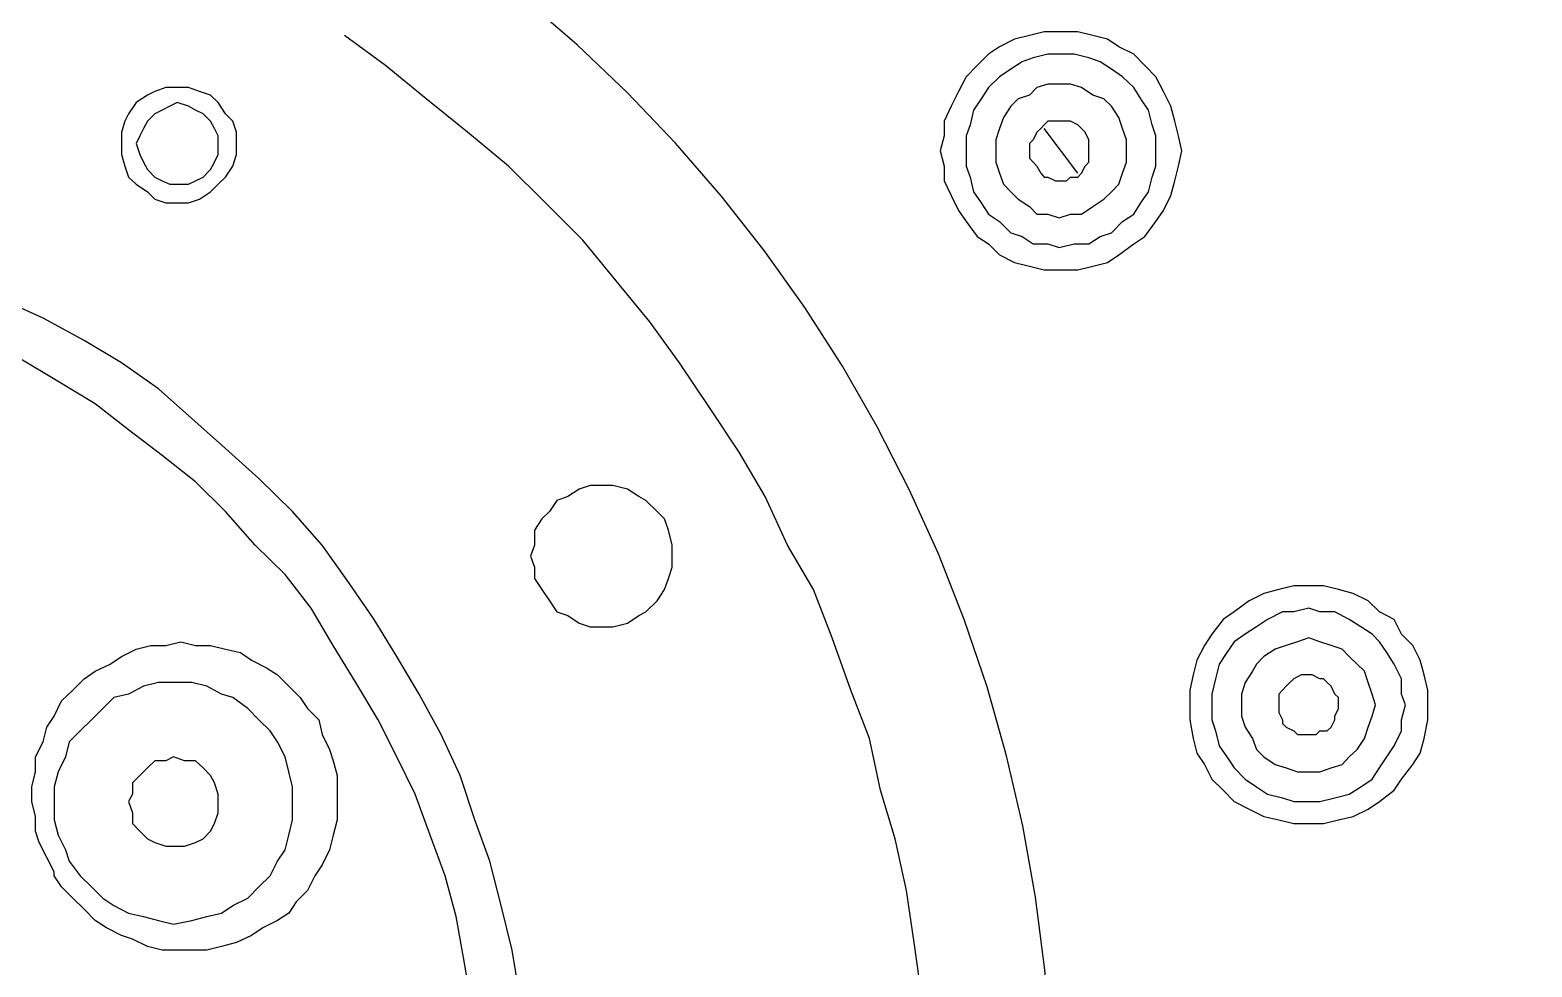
# Model space of a CAD drawing. Extents: x 468514 to 728049, y -74127 to 69080.
# Drawn here: x 555813.79 to 555835.39, y -68580.81 to -68567.34 of the extents above; entities that cross this region are included whole.
import ezdxf

# ---------------------------------------------------------------- set-up
doc = ezdxf.new("R2010")
doc.units = 0
doc.header["$LTSCALE"] = 500
doc.header["$MEASUREMENT"] = 0
doc.linetypes.add('HIDDEN2', pattern=[0.1875, 0.125, -0.0625])
for name, color, linetype in [('E 立面填充', 250, 'Continuous'), ('E 立面标注尺寸', 9, 'Continuous'), ('L-立面家具、洁具', 153, 'Continuous')]:
    doc.layers.add(name, color=color, linetype=linetype)
doc.styles.add('PDC DIM', font='PMingLiU-ExtB.ttf', dxfattribs={"width": 0.85})
doc.dimstyles.new('PDC-A2', dxfattribs={"dimscale": 0, "dimtxt": 2.5, "dimasz": 1, "dimexe": 1, "dimexo": 1, "dimgap": 0.7, "dimtad": 1, "dimdec": 0, "dimtxsty": 'PDC DIM', "dimblk": 'ARCHTICK', "dimcen": 1, "dimdle": 1, "dimclrd": 8, "dimclre": 8, "dimclrt": 9, "dimadec": 0, "dimazin": 0, "dimtfac": 1, "dimtdec": 0, "dimtix": 1, "dimtmove": 2, "dimatfit": 3, "dimldrblk": 'PDC A2 T R', "dimfxl": 10, "dimfxlon": 1, "dimarcsym": 0})

# ---------------------------------------------------------------- blocks, each defined once
blk = doc.blocks.new('A$C2F8A30B2')
at = {"linetype": 'HIDDEN2', "lineweight": -2, "ltscale": 20}
for p, q in [((64.042, 844.302), (64.254, 844.356)), ((64.254, 844.356), (64.469, 844.409)), ((64.469, 844.409), (64.737, 844.409)), ((64.737, 844.409), (64.952, 844.409)), ((64.952, 844.409), (65.166, 844.356)), ((65.166, 844.356), (65.381, 844.302)), ((74.425, 843.927), (75.013, 844.356)), ((63.667, 844.087), (63.882, 844.192)), ((63.882, 844.192), (64.042, 844.302)), ((65.381, 844.302), (65.596, 844.192)), ((65.596, 844.192), (65.754, 844.087)), ((63.347, 843.764), (63.507, 843.927)), ((63.507, 843.927), (63.667, 844.087)), ((63.987, 843.874), (64.149, 843.979)), ((64.149, 843.979), (64.311, 844.036)), ((64.311, 844.036), (64.522, 844.087)), ((64.522, 844.087), (64.737, 844.087)), ((64.737, 844.087), (64.899, 844.087)), ((64.899, 844.087), (65.112, 844.036)), ((65.112, 844.036), (65.272, 843.979)), ((65.272, 843.979), (65.434, 843.874)), ((65.754, 844.087), (65.916, 843.927)), ((65.916, 843.927), (66.076, 843.764)), ((73.838, 843.444), (74.425, 843.927)), ((63.237, 843.552), (63.347, 843.764)), ((63.667, 843.607), (63.827, 843.764)), ((63.827, 843.764), (63.987, 843.874)), ((65.434, 843.874), (65.596, 843.764)), ((65.596, 843.764), (65.754, 843.607)), ((66.076, 843.764), (66.184, 843.552)), ((63.132, 843.341), (63.237, 843.552)), ((63.562, 843.444), (63.667, 843.607)), ((64.094, 843.444), (64.254, 843.497)), ((64.254, 843.497), (64.417, 843.607)), ((64.417, 843.607), (64.577, 843.659)), ((64.577, 843.659), (64.737, 843.659)), ((64.737, 843.659), (64.899, 843.659)), ((64.899, 843.659), (65.059, 843.607)), ((65.059, 843.607), (65.166, 843.497)), ((65.166, 843.497), (65.326, 843.444)), ((65.754, 843.607), (65.861, 843.444)), ((66.184, 843.552), (66.291, 843.341)), ((76.832, 843.392), (76.94, 843.497)), ((76.94, 843.497), (77.098, 843.552)), ((77.098, 843.552), (77.258, 843.607)), ((77.258, 843.607), (77.422, 843.607)), ((77.422, 843.607), (77.582, 843.607)), ((77.582, 843.607), (77.742, 843.552)), ((77.742, 843.552), (77.847, 843.497)), ((77.847, 843.497), (78.008, 843.392)), ((63.077, 843.126), (63.132, 843.341)), ((63.399, 843.072), (63.452, 843.284)), ((63.452, 843.284), (63.562, 843.444)), ((63.882, 843.177), (63.987, 843.341)), ((63.987, 843.341), (64.094, 843.444)), ((65.326, 843.444), (65.434, 843.341)), ((65.434, 843.341), (65.539, 843.177)), ((65.861, 843.444), (65.969, 843.284)), ((65.969, 843.284), (66.019, 843.072)), ((66.291, 843.341), (66.394, 843.126)), ((73.246, 842.966), (73.838, 843.444)), ((76.725, 843.23), (76.832, 843.392)), ((77.047, 843.23), (77.155, 843.284)), ((77.155, 843.284), (77.258, 843.341)), ((77.258, 843.341), (77.422, 843.392)), ((77.422, 843.392), (77.527, 843.341)), ((77.527, 843.341), (77.635, 843.284)), ((77.635, 843.284), (77.742, 843.23)), ((78.008, 843.392), (78.117, 843.23)), ((63.024, 842.912), (63.077, 843.126)), ((63.347, 842.912), (63.399, 843.072)), ((63.827, 843.019), (63.882, 843.177)), ((64.417, 843.019), (64.469, 843.072)), ((64.469, 843.072), (64.577, 843.126)), ((64.577, 843.126), (64.631, 843.126)), ((64.631, 843.126), (64.737, 843.126)), ((64.737, 843.126), (64.789, 843.126)), ((64.789, 843.126), (64.899, 843.126)), ((64.899, 843.126), (64.952, 843.072)), ((64.952, 843.072), (65.004, 843.019)), ((65.539, 843.177), (65.596, 843.019)), ((66.019, 843.072), (66.076, 842.912)), ((66.394, 843.126), (66.394, 842.912)), ((76.565, 842.966), (76.618, 843.126)), ((76.618, 843.126), (76.725, 843.23)), ((76.885, 843.019), (76.94, 843.126)), ((76.94, 843.126), (77.047, 843.23)), ((77.742, 843.23), (77.847, 843.126)), ((77.847, 843.126), (77.902, 843.019)), ((78.117, 843.23), (78.172, 843.126)), ((78.172, 843.126), (78.222, 842.966)), ((62.974, 842.697), (63.024, 842.912)), ((63.347, 842.697), (63.347, 842.912)), ((63.772, 842.857), (63.827, 843.019)), ((63.772, 842.697), (63.772, 842.857)), ((64.311, 842.857), (64.364, 842.966)), ((64.311, 842.804), (64.311, 842.857)), ((64.364, 842.966), (64.417, 843.019)), ((64.469, 842.377), (64.952, 843.019)), ((65.004, 843.019), (65.059, 842.966)), ((65.059, 842.966), (65.112, 842.857)), ((65.112, 842.857), (65.166, 842.804)), ((65.596, 843.019), (65.647, 842.857)), ((65.647, 842.857), (65.647, 842.697)), ((66.076, 842.912), (66.076, 842.697)), ((66.394, 842.912), (66.449, 842.697)), ((72.658, 842.48), (73.246, 842.966)), ((76.565, 842.804), (76.565, 842.966)), ((76.832, 842.912), (76.885, 843.019)), ((76.832, 842.804), (76.832, 842.912)), ((77.902, 843.019), (77.957, 842.912)), ((77.957, 842.912), (78.008, 842.804)), ((78.222, 842.966), (78.222, 842.804)), ((63.024, 842.48), (62.974, 842.697)), ((62.974, 842.697), (62.974, 842.697)), ((63.347, 842.48), (63.347, 842.697)), ((63.347, 842.697), (63.347, 842.697)), ((63.772, 842.537), (63.772, 842.697)), ((63.772, 842.697), (63.772, 842.697)), ((64.311, 842.697), (64.311, 842.804)), ((64.311, 842.644), (64.311, 842.697)), ((64.311, 842.537), (64.311, 842.644)), ((65.166, 842.804), (65.166, 842.697)), ((65.166, 842.697), (65.166, 842.592)), ((65.647, 842.697), (65.647, 842.537)), ((66.076, 842.697), (66.076, 842.48)), ((66.449, 842.697), (66.394, 842.48)), ((76.565, 842.644), (76.565, 842.804)), ((76.565, 842.804), (76.565, 842.804)), ((76.618, 842.48), (76.565, 842.644)), ((76.832, 842.644), (76.832, 842.804)), ((76.832, 842.804), (76.832, 842.804)), ((76.885, 842.537), (76.832, 842.644)), ((77.957, 842.644), (77.902, 842.537)), ((78.008, 842.804), (77.957, 842.644)), ((78.222, 842.644), (78.172, 842.48)), ((78.222, 842.804), (78.222, 842.644)), ((63.077, 842.269), (63.024, 842.48)), ((63.399, 842.322), (63.347, 842.48)), ((63.827, 842.377), (63.772, 842.537)), ((64.364, 842.48), (64.311, 842.537)), ((64.417, 842.377), (64.364, 842.48)), ((65.059, 842.48), (65.004, 842.377)), ((65.112, 842.537), (65.059, 842.48)), ((65.166, 842.592), (65.112, 842.537)), ((65.647, 842.537), (65.596, 842.377)), ((66.076, 842.48), (66.019, 842.322)), ((66.394, 842.48), (66.394, 842.269)), ((72.123, 841.949), (72.658, 842.48)), ((76.725, 842.322), (76.618, 842.48)), ((76.94, 842.431), (76.885, 842.537)), ((77.047, 842.322), (76.94, 842.431)), ((77.847, 842.431), (77.742, 842.322)), ((77.902, 842.537), (77.847, 842.431)), ((78.172, 842.48), (78.117, 842.322)), ((63.132, 842.054), (63.077, 842.269)), ((63.452, 842.109), (63.399, 842.322)), ((63.882, 842.217), (63.827, 842.377)), ((63.987, 842.109), (63.882, 842.217)), ((64.469, 842.322), (64.417, 842.377)), ((64.577, 842.322), (64.469, 842.322)), ((64.631, 842.269), (64.577, 842.322)), ((64.737, 842.269), (64.631, 842.269)), ((64.789, 842.269), (64.737, 842.269)), ((64.899, 842.322), (64.789, 842.269)), ((64.952, 842.322), (64.899, 842.322)), ((65.004, 842.377), (64.952, 842.322)), ((65.539, 842.217), (65.434, 842.109)), ((65.596, 842.377), (65.539, 842.217)), ((66.019, 842.322), (65.969, 842.109)), ((66.394, 842.269), (66.291, 842.054)), ((76.832, 842.217), (76.725, 842.322)), ((76.94, 842.109), (76.832, 842.217)), ((77.155, 842.269), (77.047, 842.322)), ((77.258, 842.217), (77.155, 842.269)), ((77.422, 842.217), (77.258, 842.217)), ((77.527, 842.217), (77.422, 842.217)), ((77.635, 842.269), (77.527, 842.217)), ((77.742, 842.322), (77.635, 842.269)), ((78.008, 842.217), (77.847, 842.109)), ((78.117, 842.322), (78.008, 842.217)), ((63.237, 841.84), (63.132, 842.054)), ((63.562, 841.949), (63.452, 842.109)), ((64.094, 842.004), (63.987, 842.109)), ((64.254, 841.897), (64.094, 842.004)), ((65.326, 842.004), (65.166, 841.897)), ((65.434, 842.109), (65.326, 842.004)), ((65.969, 842.109), (65.861, 841.949)), ((66.291, 842.054), (66.184, 841.84)), ((77.098, 842.004), (76.94, 842.109)), ((77.258, 841.949), (77.098, 842.004)), ((77.742, 842.004), (77.582, 841.949)), ((77.847, 842.109), (77.742, 842.004)), ((63.347, 841.682), (63.237, 841.84)), ((63.667, 841.787), (63.562, 841.949)), ((63.827, 841.682), (63.667, 841.787)), ((64.417, 841.787), (64.254, 841.897)), ((64.577, 841.787), (64.417, 841.787)), ((64.737, 841.736), (64.577, 841.787)), ((64.899, 841.787), (64.737, 841.736)), ((65.059, 841.787), (64.899, 841.787)), ((65.166, 841.897), (65.059, 841.787)), ((65.754, 841.787), (65.596, 841.682)), ((65.861, 841.949), (65.754, 841.787)), ((66.184, 841.84), (66.076, 841.682)), ((71.588, 841.416), (72.123, 841.949)), ((77.422, 841.949), (77.258, 841.949)), ((77.582, 841.949), (77.422, 841.949)), ((63.507, 841.467), (63.347, 841.682)), ((63.987, 841.519), (63.827, 841.682)), ((65.596, 841.682), (65.434, 841.519)), ((66.076, 841.682), (65.916, 841.467)), ((63.667, 841.362), (63.507, 841.467)), ((63.882, 841.202), (63.667, 841.362)), ((64.149, 841.467), (63.987, 841.519)), ((64.311, 841.362), (64.149, 841.467)), ((64.522, 841.362), (64.311, 841.362)), ((64.737, 841.309), (64.522, 841.362)), ((64.899, 841.362), (64.737, 841.309)), ((65.112, 841.362), (64.899, 841.362)), ((65.272, 841.467), (65.112, 841.362)), ((65.434, 841.519), (65.272, 841.467)), ((65.754, 841.362), (65.596, 841.202)), ((65.916, 841.467), (65.754, 841.362)), ((71.106, 840.827), (71.588, 841.416)), ((64.042, 841.092), (63.882, 841.202)), ((65.596, 841.202), (65.381, 841.092)), ((64.254, 841.041), (64.042, 841.092)), ((64.469, 840.987), (64.254, 841.041)), ((64.737, 840.987), (64.469, 840.987)), ((64.952, 840.987), (64.737, 840.987)), ((65.166, 841.041), (64.952, 840.987)), ((65.381, 841.092), (65.166, 841.041)), ((70.626, 840.241), (71.106, 840.827)), ((79.347, 840.292), (79.937, 840.559)), ((70.196, 839.651), (70.626, 840.241)), ((78.757, 839.972), (79.347, 840.292)), ((78.222, 839.651), (78.757, 839.972)), ((69.766, 839.009), (70.196, 839.651)), ((77.687, 839.277), (78.222, 839.651)), ((79.132, 839.382), (79.669, 839.702)), ((78.597, 839.062), (79.132, 839.382)), ((77.207, 838.851), (77.687, 839.277)), ((69.341, 838.367), (69.766, 839.009)), ((78.117, 838.687), (78.597, 839.062)), ((76.725, 838.419), (77.207, 838.851)), ((77.635, 838.316), (78.117, 838.687)), ((68.966, 837.727), (69.341, 838.367)), ((76.245, 837.99), (76.725, 838.419)), ((77.155, 837.941), (77.635, 838.316)), ((70.946, 837.834), (71.158, 837.889)), ((71.158, 837.889), (71.318, 837.889)), ((71.318, 837.889), (71.481, 837.889)), ((71.481, 837.889), (71.641, 837.834)), ((75.762, 837.514), (76.245, 837.99)), ((76.725, 837.514), (77.155, 837.941)), ((68.644, 837.029), (68.966, 837.727)), ((70.516, 837.514), (70.68, 837.672)), ((70.68, 837.672), (70.783, 837.727)), ((70.783, 837.727), (70.946, 837.834)), ((71.641, 837.834), (71.801, 837.727)), ((71.801, 837.727), (71.963, 837.672)), ((71.963, 837.672), (72.068, 837.514)), ((70.411, 837.406), (70.516, 837.514)), ((72.068, 837.514), (72.176, 837.406)), ((75.333, 837.029), (75.762, 837.514)), ((76.297, 837.029), (76.725, 837.514)), ((70.303, 837.029), (70.354, 837.244)), ((70.354, 837.244), (70.411, 837.406)), ((72.176, 837.406), (72.283, 837.244)), ((72.283, 837.244), (72.283, 837.029)), ((68.269, 836.391), (68.644, 837.029)), ((70.303, 836.871), (70.303, 837.029)), ((72.283, 837.029), (72.338, 836.871)), ((74.958, 836.499), (75.333, 837.029)), ((75.868, 836.606), (76.297, 837.029)), ((70.303, 836.711), (70.303, 836.871)), ((70.303, 836.871), (70.303, 836.871)), ((72.338, 836.871), (72.283, 836.711)), ((70.354, 836.551), (70.303, 836.711)), ((72.283, 836.711), (72.283, 836.551)), ((75.495, 836.124), (75.868, 836.606)), ((60.51, 836.336), (60.722, 836.391)), ((60.722, 836.391), (60.937, 836.444)), ((60.937, 836.444), (61.15, 836.444)), ((61.15, 836.444), (61.365, 836.444)), ((61.365, 836.444), (61.58, 836.391)), ((61.58, 836.391), (61.794, 836.336)), ((68.003, 835.696), (68.269, 836.391)), ((70.411, 836.391), (70.354, 836.551)), ((70.516, 836.229), (70.411, 836.391)), ((72.176, 836.391), (72.068, 836.229)), ((72.283, 836.551), (72.176, 836.391)), ((74.587, 835.962), (74.958, 836.499)), ((60.135, 836.069), (60.295, 836.229)), ((60.295, 836.229), (60.51, 836.336)), ((61.794, 836.336), (62.009, 836.229)), ((62.009, 836.229), (62.224, 836.069)), ((70.68, 836.069), (70.516, 836.229)), ((72.068, 836.229), (71.963, 836.069)), ((59.817, 835.751), (59.92, 835.962)), ((59.92, 835.962), (60.135, 836.069)), ((60.402, 835.854), (60.567, 835.962)), ((60.567, 835.962), (60.777, 836.069)), ((60.777, 836.069), (60.992, 836.069)), ((60.992, 836.069), (61.15, 836.124)), ((61.15, 836.124), (61.365, 836.069)), ((61.365, 836.069), (61.527, 836.069)), ((61.527, 836.069), (61.742, 835.962)), ((61.742, 835.962), (61.9, 835.854)), ((62.224, 836.069), (62.382, 835.962)), ((62.382, 835.962), (62.544, 835.751)), ((70.783, 836.016), (70.68, 836.069)), ((70.946, 835.909), (70.783, 836.016)), ((71.801, 836.016), (71.641, 835.909)), ((71.963, 836.069), (71.801, 836.016)), ((74.263, 835.431), (74.587, 835.962)), ((75.175, 835.587), (75.495, 836.124)), ((59.652, 835.587), (59.817, 835.751)), ((60.135, 835.641), (60.24, 835.751)), ((60.24, 835.751), (60.402, 835.854)), ((61.9, 835.854), (62.062, 835.751)), ((62.062, 835.751), (62.224, 835.641)), ((62.544, 835.751), (62.647, 835.587)), ((71.158, 835.854), (70.946, 835.909)), ((71.318, 835.854), (71.158, 835.854)), ((71.481, 835.854), (71.318, 835.854)), ((71.641, 835.909), (71.481, 835.854)), ((59.547, 835.374), (59.652, 835.587)), ((60.027, 835.484), (60.135, 835.641)), ((60.567, 835.431), (60.67, 835.536)), ((60.67, 835.536), (60.83, 835.587)), ((60.83, 835.587), (60.992, 835.641)), ((60.992, 835.641), (61.15, 835.696)), ((61.15, 835.696), (61.312, 835.641)), ((61.312, 835.641), (61.474, 835.587)), ((61.474, 835.587), (61.634, 835.536)), ((61.634, 835.536), (61.794, 835.431)), ((62.224, 835.641), (62.329, 835.484)), ((62.647, 835.587), (62.759, 835.374)), ((67.734, 834.946), (68.003, 835.696)), ((74.85, 835.054), (75.175, 835.587)), ((76.725, 835.536), (76.51, 835.484)), ((76.94, 835.587), (76.725, 835.536)), ((77.155, 835.587), (76.94, 835.587)), ((77.367, 835.641), (77.155, 835.587)), ((77.582, 835.587), (77.367, 835.641)), ((77.797, 835.587), (77.582, 835.587)), ((78.008, 835.536), (77.797, 835.587)), ((78.222, 835.431), (78.008, 835.536)), ((59.49, 835.164), (59.547, 835.374)), ((59.817, 835.109), (59.92, 835.319)), ((59.92, 835.319), (60.027, 835.484)), ((60.35, 835.216), (60.455, 835.319)), ((60.455, 835.319), (60.567, 835.431)), ((61.794, 835.431), (61.9, 835.319)), ((61.9, 835.319), (61.957, 835.216)), ((62.329, 835.484), (62.439, 835.319)), ((62.439, 835.319), (62.489, 835.109)), ((62.759, 835.374), (62.812, 835.164)), ((73.941, 834.889), (74.263, 835.431)), ((76.35, 835.374), (76.135, 835.267)), ((76.51, 835.484), (76.35, 835.374)), ((78.385, 835.319), (78.222, 835.431)), ((78.597, 835.216), (78.385, 835.319)), ((59.44, 834.946), (59.49, 835.164)), ((59.817, 834.889), (59.817, 835.109)), ((60.295, 835.054), (60.35, 835.216)), ((60.885, 835.054), (60.937, 835.109)), ((60.937, 835.109), (60.992, 835.109)), ((60.992, 835.109), (61.099, 835.164)), ((61.099, 835.164), (61.205, 835.164)), ((61.205, 835.164), (61.259, 835.164)), ((61.259, 835.164), (61.365, 835.109)), ((61.365, 835.109), (61.42, 835.054)), ((61.957, 835.216), (62.062, 835.054)), ((62.489, 835.109), (62.544, 834.889)), ((62.812, 835.164), (62.862, 834.946)), ((75.977, 835.164), (75.815, 835.001)), ((76.135, 835.267), (75.977, 835.164)), ((78.757, 835.109), (78.597, 835.216)), ((78.92, 834.946), (78.757, 835.109)), ((59.44, 834.734), (59.44, 834.946)), ((59.76, 834.734), (59.817, 834.889)), ((60.19, 834.734), (60.24, 834.889)), ((60.24, 834.889), (60.295, 835.054)), ((60.722, 834.841), (60.777, 834.889)), ((60.722, 834.734), (60.722, 834.841)), ((60.777, 834.889), (60.83, 835.001)), ((60.83, 835.001), (60.885, 835.054)), ((61.42, 835.054), (61.474, 835.001)), ((61.474, 835.001), (61.527, 834.946)), ((61.527, 834.946), (61.58, 834.889)), ((61.58, 834.889), (61.58, 834.789)), ((62.062, 835.054), (62.115, 834.889)), ((62.115, 834.889), (62.115, 834.734)), ((62.544, 834.889), (62.544, 834.734)), ((62.862, 834.946), (62.862, 834.734)), ((67.466, 834.251), (67.734, 834.946)), ((73.623, 834.306), (73.941, 834.889)), ((74.53, 834.519), (74.85, 835.054)), ((75.653, 834.841), (75.548, 834.681)), ((75.815, 835.001), (75.653, 834.841)), ((76.405, 834.681), (76.618, 834.841)), ((76.618, 834.841), (76.78, 834.889)), ((76.78, 834.889), (76.995, 835.001)), ((76.995, 835.001), (77.207, 835.054)), ((77.207, 835.054), (77.473, 835.054)), ((77.473, 835.054), (77.687, 835.054)), ((77.687, 835.054), (77.902, 835.001)), ((77.902, 835.001), (78.117, 834.889)), ((78.117, 834.889), (78.332, 834.841)), ((78.332, 834.841), (78.49, 834.681)), ((79.082, 834.789), (78.92, 834.946)), ((59.44, 834.519), (59.44, 834.734)), ((59.44, 834.734), (59.44, 834.734)), ((59.817, 834.519), (59.76, 834.734)), ((59.76, 834.734), (59.76, 834.734)), ((60.24, 834.572), (60.19, 834.734)), ((60.19, 834.734), (60.19, 834.734)), ((60.722, 834.681), (60.722, 834.734)), ((60.777, 834.572), (60.722, 834.681)), ((61.58, 834.626), (61.527, 834.519)), ((61.58, 834.789), (61.58, 834.681)), ((61.58, 834.681), (61.58, 834.626)), ((62.115, 834.734), (62.115, 834.572)), ((62.544, 834.734), (62.544, 834.519)), ((62.862, 834.734), (62.862, 834.519)), ((75.548, 834.681), (75.385, 834.519)), ((76.245, 834.519), (76.405, 834.681)), ((78.49, 834.681), (78.652, 834.519)), ((79.187, 834.572), (79.082, 834.789)), ((59.49, 834.251), (59.44, 834.519)), ((59.817, 834.359), (59.817, 834.519)), ((60.295, 834.414), (60.24, 834.572)), ((60.35, 834.251), (60.295, 834.414)), ((60.777, 834.519), (60.777, 834.572)), ((60.83, 834.414), (60.777, 834.519)), ((60.885, 834.359), (60.83, 834.414)), ((61.474, 834.414), (61.365, 834.359)), ((61.527, 834.466), (61.474, 834.414)), ((61.527, 834.519), (61.527, 834.466)), ((62.062, 834.414), (61.957, 834.251)), ((62.115, 834.572), (62.062, 834.414)), ((62.544, 834.519), (62.489, 834.359)), ((62.862, 834.519), (62.812, 834.251)), ((74.263, 833.986), (74.53, 834.519)), ((75.385, 834.519), (75.333, 834.306)), ((76.083, 834.359), (76.245, 834.519)), ((78.652, 834.519), (78.812, 834.359)), ((79.292, 834.414), (79.187, 834.572)), ((79.347, 834.201), (79.292, 834.414)), ((59.547, 834.041), (59.49, 834.251)), ((59.92, 834.144), (59.817, 834.359)), ((60.455, 834.094), (60.35, 834.251)), ((60.992, 834.359), (60.885, 834.359)), ((61.045, 834.306), (60.992, 834.359)), ((61.15, 834.306), (61.045, 834.306)), ((61.205, 834.306), (61.15, 834.306)), ((61.312, 834.306), (61.205, 834.306)), ((61.365, 834.359), (61.312, 834.306)), ((61.957, 834.251), (61.9, 834.094)), ((62.489, 834.359), (62.439, 834.144)), ((62.812, 834.251), (62.759, 834.041)), ((67.308, 833.506), (67.466, 834.251)), ((73.353, 833.719), (73.623, 834.306)), ((75.333, 834.306), (75.228, 834.094)), ((75.868, 833.986), (75.977, 834.201)), ((75.977, 834.201), (76.083, 834.359)), ((78.812, 834.359), (78.972, 834.201)), ((78.972, 834.201), (79.025, 833.986)), ((79.455, 833.986), (79.347, 834.201)), ((59.652, 833.877), (59.547, 834.041)), ((60.027, 833.986), (59.92, 834.144)), ((60.135, 833.826), (60.027, 833.986)), ((60.567, 833.986), (60.455, 834.094)), ((60.67, 833.877), (60.567, 833.986)), ((61.794, 833.986), (61.634, 833.877)), ((61.9, 834.094), (61.794, 833.986)), ((62.329, 833.986), (62.224, 833.826)), ((62.439, 834.144), (62.329, 833.986)), ((62.759, 834.041), (62.647, 833.877)), ((73.998, 833.449), (74.263, 833.986)), ((75.228, 834.094), (75.175, 833.929)), ((75.815, 833.771), (75.868, 833.986)), ((77.313, 833.929), (77.473, 833.986)), ((77.473, 833.986), (77.582, 833.929)), ((79.025, 833.986), (79.132, 833.771)), ((79.455, 833.771), (79.455, 833.986)), ((59.817, 833.664), (59.652, 833.877)), ((60.24, 833.664), (60.135, 833.826)), ((60.83, 833.826), (60.67, 833.877)), ((60.992, 833.771), (60.83, 833.826)), ((61.15, 833.771), (60.992, 833.771)), ((61.312, 833.771), (61.15, 833.771)), ((61.474, 833.826), (61.312, 833.771)), ((61.634, 833.877), (61.474, 833.826)), ((62.224, 833.826), (62.062, 833.664)), ((62.647, 833.877), (62.544, 833.664)), ((75.175, 833.929), (75.118, 833.719)), ((75.762, 833.556), (75.815, 833.771)), ((76.94, 833.719), (77.047, 833.826)), ((77.047, 833.826), (77.155, 833.929)), ((77.155, 833.929), (77.313, 833.929)), ((77.582, 833.929), (77.742, 833.929)), ((77.742, 833.929), (77.847, 833.826)), ((77.847, 833.826), (77.957, 833.719)), ((79.132, 833.771), (79.187, 833.556)), ((79.507, 833.556), (79.455, 833.771)), ((59.92, 833.506), (59.817, 833.664)), ((60.402, 833.556), (60.24, 833.664)), ((60.567, 833.449), (60.402, 833.556)), ((61.9, 833.556), (61.742, 833.449)), ((62.062, 833.664), (61.9, 833.556)), ((62.544, 833.664), (62.382, 833.506)), ((73.138, 833.081), (73.353, 833.719)), ((75.118, 833.719), (75.118, 833.506)), ((75.762, 833.344), (75.762, 833.556)), ((76.832, 833.449), (76.885, 833.611)), ((76.885, 833.611), (76.94, 833.719)), ((77.957, 833.719), (78.06, 833.611)), ((78.06, 833.611), (78.06, 833.449)), ((79.187, 833.556), (79.187, 833.344)), ((79.507, 833.344), (79.507, 833.556)), ((60.135, 833.344), (59.92, 833.506)), ((60.295, 833.236), (60.135, 833.344)), ((60.777, 833.399), (60.567, 833.449)), ((60.992, 833.344), (60.777, 833.399)), ((61.15, 833.344), (60.992, 833.344)), ((61.365, 833.344), (61.15, 833.344)), ((61.527, 833.399), (61.365, 833.344)), ((61.742, 833.449), (61.527, 833.399)), ((62.224, 833.344), (62.009, 833.236)), ((62.382, 833.506), (62.224, 833.344)), ((67.094, 832.809), (67.308, 833.506)), ((73.783, 832.861), (73.998, 833.449)), ((75.118, 833.506), (75.118, 833.291)), ((75.762, 833.081), (75.762, 833.344)), ((75.762, 833.344), (75.762, 833.344)), ((76.832, 833.344), (76.832, 833.449)), ((76.832, 833.182), (76.832, 833.344)), ((76.832, 833.344), (76.832, 833.344)), ((78.06, 833.449), (78.117, 833.344)), ((78.117, 833.344), (78.06, 833.182)), ((79.187, 833.344), (79.187, 833.081)), ((79.455, 833.129), (79.507, 833.344)), ((60.51, 833.129), (60.295, 833.236)), ((60.722, 833.081), (60.51, 833.129)), ((61.794, 833.129), (61.58, 833.081)), ((62.009, 833.236), (61.794, 833.129)), ((75.118, 833.291), (75.118, 833.081)), ((76.885, 833.026), (76.832, 833.182)), ((78.06, 833.182), (78.06, 833.026)), ((79.455, 832.916), (79.455, 833.129)), ((60.937, 833.026), (60.722, 833.081)), ((61.15, 833.026), (60.937, 833.026)), ((61.365, 833.026), (61.15, 833.026)), ((61.58, 833.081), (61.365, 833.026)), ((72.925, 832.487), (73.138, 833.081)), ((75.118, 833.081), (75.175, 832.861)), ((75.815, 832.861), (75.762, 833.081)), ((76.94, 832.916), (76.885, 833.026)), ((77.047, 832.809), (76.94, 832.916)), ((77.957, 832.916), (77.847, 832.809)), ((78.06, 833.026), (77.957, 832.916)), ((79.187, 833.081), (79.132, 832.861)), ((79.402, 832.756), (79.455, 832.916)), ((66.934, 832.063), (67.094, 832.809)), ((73.568, 832.276), (73.783, 832.861)), ((75.175, 832.861), (75.228, 832.651)), ((75.868, 832.651), (75.815, 832.861)), ((77.155, 832.756), (77.047, 832.809)), ((77.313, 832.704), (77.155, 832.756)), ((77.473, 832.704), (77.313, 832.704)), ((77.582, 832.704), (77.473, 832.704)), ((77.742, 832.756), (77.582, 832.704)), ((77.847, 832.809), (77.742, 832.756)), ((79.132, 832.861), (79.025, 832.651)), ((79.292, 832.541), (79.402, 832.756)), ((72.763, 831.849), (72.925, 832.487)), ((75.228, 832.651), (75.333, 832.434)), ((75.977, 832.487), (75.868, 832.651)), ((76.083, 832.276), (75.977, 832.487)), ((78.972, 832.487), (78.812, 832.276)), ((79.025, 832.651), (78.972, 832.487)), ((79.187, 832.331), (79.292, 832.541)), ((73.408, 831.691), (73.568, 832.276)), ((75.333, 832.434), (75.44, 832.276)), ((75.44, 832.276), (75.548, 832.063)), ((76.245, 832.116), (76.083, 832.276)), ((78.812, 832.276), (78.652, 832.116)), ((79.082, 832.116), (79.187, 832.276)), ((79.187, 832.276), (79.187, 832.331)), ((79.187, 832.331), (79.187, 832.331)), ((66.824, 831.316), (66.934, 832.063)), ((75.548, 832.063), (75.71, 831.901)), ((76.405, 831.954), (76.245, 832.116)), ((78.652, 832.116), (78.49, 831.954)), ((78.92, 831.954), (79.082, 832.116)), ((72.605, 831.206), (72.763, 831.849)), ((75.71, 831.901), (75.815, 831.739)), ((76.618, 831.849), (76.405, 831.954)), ((76.78, 831.739), (76.618, 831.849)), ((78.332, 831.849), (78.117, 831.739)), ((78.49, 831.954), (78.332, 831.849)), ((78.757, 831.794), (78.92, 831.954)), ((73.303, 831.101), (73.408, 831.691)), ((75.815, 831.739), (75.977, 831.634)), ((75.977, 831.634), (76.19, 831.526)), ((76.995, 831.691), (76.78, 831.739)), ((77.207, 831.634), (76.995, 831.691)), ((77.473, 831.581), (77.207, 831.634)), ((77.687, 831.634), (77.473, 831.581)), ((77.902, 831.691), (77.687, 831.634)), ((78.117, 831.739), (77.902, 831.691)), ((78.437, 831.526), (78.597, 831.634)), ((78.597, 831.634), (78.757, 831.794)), ((76.19, 831.526), (76.35, 831.419)), ((76.35, 831.419), (76.565, 831.316)), ((78.06, 831.366), (78.222, 831.419)), ((78.222, 831.419), (78.437, 831.526)), ((66.719, 830.564), (66.824, 831.316)), ((72.498, 830.564), (72.605, 831.206)), ((76.565, 831.316), (76.78, 831.259)), ((76.78, 831.259), (76.995, 831.206)), ((76.995, 831.206), (77.207, 831.206)), ((77.207, 831.206), (77.422, 831.206)), ((77.422, 831.206), (77.635, 831.206)), ((77.635, 831.206), (77.847, 831.259)), ((77.847, 831.259), (78.06, 831.366)), ((73.193, 830.456), (73.303, 831.101))]:
    blk.add_line(p, q, dxfattribs=at)
for centre, radius in [((85.397, 828.869), 43.552), ((85.568, 828.871), 41.475), ((85.684, 828.792), 20.847)]:
    blk.add_circle(centre, radius, dxfattribs=at)
blk = doc.blocks.new('_ArchTick')
at = {"color": 0, "linetype": 'ByBlock', "const_width": 0.4}
blk.add_lwpolyline([(-0.5, -0.5), (0.5, 0.5)], dxfattribs=at)
blk = doc.blocks.new('PDC A2 T R')
at = {"color": 0, "linetype": 'ByBlock'}
blk.add_line((0, 0), (-2, 0), dxfattribs=at)
for points in [[(-2.14662, 0.88617), (-1.4913, 1.34503), (-0.6, 0), (0, 0)], [(-2.14662, -0.88617), (-1.4913, -1.34503), (-0.6, 0), (0, 0)]]:
    blk.add_solid(points, dxfattribs=at)

msp = doc.modelspace()

# ---------------------------------------------------------------- hatches: boundary and pattern name
at = {"layer": 'E 立面填充'}
h = msp.add_hatch(dxfattribs=at)
h.set_pattern_fill('_USER', color=256, scale=300, pattern_type=0)
h.set_pattern_definition([(0, (558293.3, -70526.5), (0, 300), [])])
h.paths.add_polyline_path([(558293.302, -68126.5), (557723.302, -68126.5), (557723.302, -70526.5), (558293.302, -70526.5)])
h.paths.add_polyline_path([(557723.302, -69976.5), (557073.302, -69976.5), (557073.302, -70196.5), (557723.302, -70196.5)], flags=17)
h.paths.add_polyline_path([(557723.302, -70226.5), (557073.302, -70226.5), (557073.302, -70526.5), (557723.302, -70526.5)], flags=17)
h.paths.add_polyline_path([(557073.302, -69526.5), (556333.302, -69526.5), (556333.302, -70526.5), (557073.302, -70526.5)], flags=17)
h.paths.add_polyline_path([(557723.302, -69326.5), (556333.302, -69326.5), (556333.302, -68126.5), (555453.302, -68126.5), (555453.302, -70526.5), (556283.302, -70526.5), (556283.302, -70476.5), (556302.302, -70476.5), (556302.302, -68446.5), (556298.302, -68446.5), (556298.302, -68426.5), (556318.302, -68426.5), (556318.302, -68446.5), (556314.302, -68446.5), (556314.302, -70476.5), (556333.302, -70476.5), (556333.302, -69526.5), (557073.302, -69526.5), (557073.302, -69676.5), (557369.302, -69676.5), (557369.302, -69626.095), (557369.302, -69569.5), (557370.691, -69561.622), (557369.302, -69561.622), (557369.302, -69537.649, -0.280803), (557398.302, -69517, -0.280797), (557427.302, -69537.648), (557427.302, -69561.622), (557425.912, -69561.622), (557427.302, -69569.5), (557427.302, -69626.095), (557427.302, -69676.5), (557723.302, -69676.5)])
h.paths.add_polyline_path([(557384.673, -69510.925, -0.167186), (557411.942, -69510.929, -0.717696), (557411.942, -69514.719, -0.167186), (557384.673, -69514.722, -0.722273)], flags=16)
h.paths.add_polyline_path([(557073.302, -68126.5), (556333.302, -68126.5), (556333.302, -69276.5), (557073.302, -69276.5)], flags=17)
h = msp.add_hatch(dxfattribs=at)
h.set_pattern_fill('_USER', color=256, scale=600, angle=90, pattern_type=0)
h.set_pattern_definition([(90, (558293.3, -70526.5), (-600, 4e-14), [])])
h.paths.add_polyline_path([(557073.302, -69526.5), (556333.302, -69526.5), (556333.302, -70526.5), (557073.302, -70526.5)], flags=17)
h.paths.add_polyline_path([(557073.302, -69276.5), (556333.302, -69276.5), (556333.302, -69326.5), (557073.302, -69326.5)], flags=17)
h.paths.add_polyline_path([(556302.302, -68446.5), (556298.302, -68446.5), (556298.302, -68426.5), (556318.302, -68426.5), (556318.302, -68446.5), (556314.302, -70476.5), (556333.302, -70476.5), (556333.302, -69526.5), (557073.302, -69526.5), (557073.302, -69676.5), (557369.302, -69676.5), (557369.302, -69626.095), (557427.302, -69626.095), (557427.302, -69561.622), (557425.912, -69561.622), (557427.302, -69569.5), (557427.302, -69626.095), (557427.302, -69676.5), (557623.302, -69676.5), (557723.302, -69676.5), (557723.302, -69326.5), (556333.302, -69326.5), (556333.302, -68126.5), (555453.302, -68126.5), (555453.302, -70526.5), (556283.302, -70526.5), (556283.302, -70476.5), (556302.302, -70476.5)])
h.paths.add_polyline_path([(557398.302, -69517, -0.082982), (557384.673, -69514.722, -0.53661), (557383.797, -69511.507, 0.172636), (557369.314, -69537.621, -0.280561)], flags=16)
h.paths.add_polyline_path([(557413.239, -69550.261, 0.10053), (557407.046, -69529.649, 0.588831), (557389.557, -69529.649, 0.10053), (557383.364, -69550.261, -0.912464)], flags=16)
edge = h.paths.add_edge_path(flags=16)
edge.add_ellipse((557398.302, -69551), major_axis=(15, 0), ratio=0.3, start_angle=0, end_angle=180, ccw=False)
edge.add_line((557413.302, -69551), (557413.302, -69556))
edge.add_ellipse((557398.302, -69556), major_axis=(-15, 0), ratio=0.3, start_angle=0, end_angle=180, ccw=False)
edge.add_line((557383.302, -69556), (557383.302, -69551))
h.paths.add_polyline_path([(557073.302, -68126.5), (556333.302, -68126.5), (556333.302, -69276.5), (557073.302, -69276.5)], flags=17)
h.paths.add_polyline_path([(557723.302, -69976.5), (557073.302, -69976.5), (557073.302, -70196.5), (557723.302, -70196.5)], flags=17)
h.paths.add_polyline_path([(557723.302, -70226.5), (557073.302, -70226.5), (557073.302, -70526.5), (557723.302, -70526.5)], flags=17)
h.paths.add_polyline_path([(558293.302, -68126.5), (557723.302, -68126.5), (557723.302, -70526.5), (558293.302, -70526.5)])

# ---------------------------------------------------------------- block references
at = {"layer": 'L-立面家具、洁具', "xscale": -1}
msp.add_blockref('A$C2F8A30B2', (555893.326, -69411.779), dxfattribs=at)

# ---------------------------------------------------------------- leaders
at = {"layer": 'E 立面标注尺寸', "annotation_type": 0, "has_hookline": 1, "hookline_direction": 0}
for points, text_width in [([(555652.899, -68927.845), (555652.899, -67026.5), (555937.502, -67026.5)], 487.064), ([(555806.532, -68688.681), (555806.532, -67176.5), (555938.055, -67176.5)], 536.711)]:
    msp.add_leader(points, dimstyle='PDC-A2', override={"dimscale": 30.000004, "dimtad": 0}, dxfattribs=dict(at, text_width=text_width))

doc.saveas('drawing.dxf')
